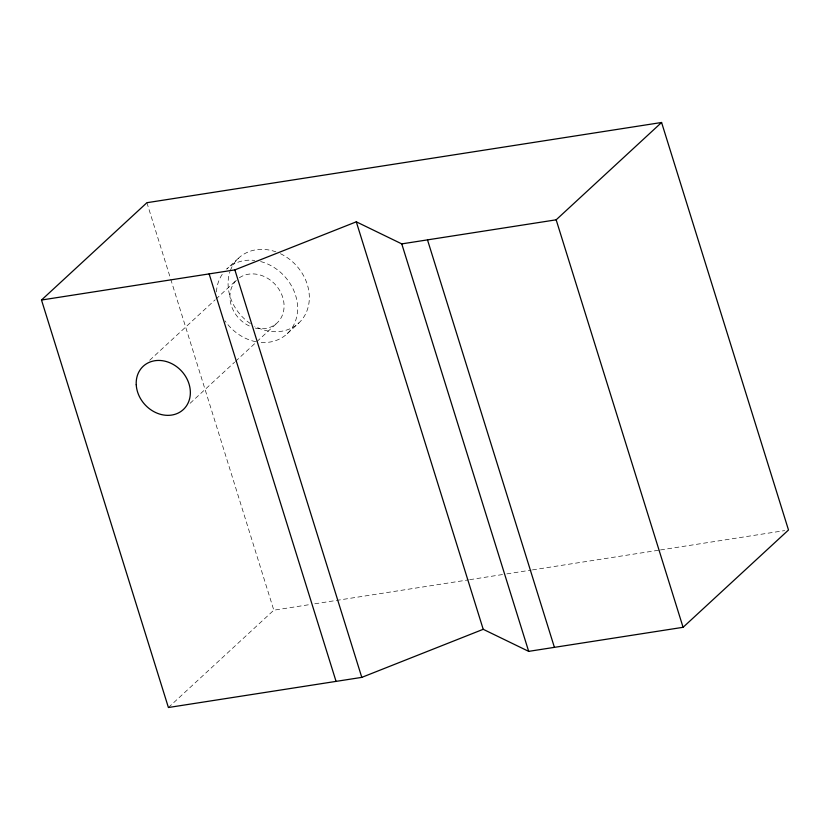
<?xml version="1.0" encoding="UTF-8"?>
<svg xmlns="http://www.w3.org/2000/svg" width="830" height="830" viewBox="0 0 830 830"><rect width="100%" height="100%" fill="white"/><g stroke="black" fill="none" stroke-linecap="round" stroke-linejoin="round"><path stroke-width="0.62" stroke-dasharray="4.15 3.11" d="M238.418 258.255L226.704 269.076A44.27 37.257 47.3 0 1 254.727 260.433M149.711 360.262L215.022 299.941M215.976 299.07L236.799 279.835A29.517 24.838 47.3 0 0 250.307 326.418M190.101 403.297L234.589 362.212M235.533 361.341L277.189 322.87M287.284 333.629L298.997 322.818M168.407 707.513L273.817 610.185L309.663 604.603M314.788 603.804L468.421 579.869M469.707 579.672L505.553 574.08M506.829 573.883L531.159 570.096M532.435 569.899L659.186 550.145M660.473 549.948L784.661 530.598M146.91 202.707L170.368 278.029M170.752 279.264L273.817 610.185M280.436 253.7A44.27 37.257 47.3 0 1 307.245 310.046A44.27 37.257 47.3 0 1 254.717 326.232M250.39 323.607A44.27 37.257 47.3 0 1 229.931 271.701M230.356 270.507A44.27 37.257 47.3 0 1 275.861 251.822M239.331 277.791A29.517 24.838 47.3 0 1 282.906 297.939A29.517 24.838 47.3 0 1 253.783 327.663M260.63 261.554A44.27 37.257 47.3 0 1 297.617 309.05A44.27 37.257 47.3 0 1 259.261 342.271M255.733 341.701A44.27 37.257 47.3 0 1 225.055 320.93M216.433 291.901A44.27 37.257 47.3 0 1 222.689 273.672"/><path stroke-width="1.25" d="M41.5 300.024L146.91 202.707L661.583 122.487L788.5 529.996L683.08 627.304L528.679 651.363L483.216 629.306L356.298 221.818L234.869 269.885L41.5 300.024L168.407 707.513L361.787 677.373L483.216 629.306M356.298 221.818L401.762 243.885L556.162 219.815L661.583 122.487M556.162 219.815L683.08 627.304M427.492 239.87L554.409 647.348M401.762 243.885L528.679 651.363M234.869 269.885L361.787 677.373M209.139 273.9L336.057 681.378M136.234 384.747A29.517 24.838 47.3 0 0 178.108 413.101A29.517 24.838 47.3 0 0 175.493 365.854A29.517 24.838 47.3 0 0 136.234 384.747"/></g></svg>
